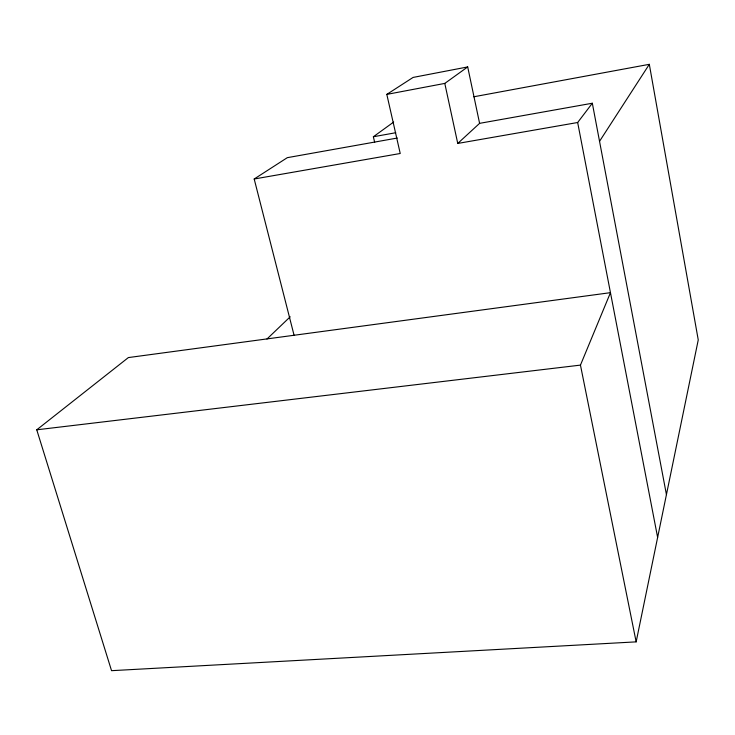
<?xml version="1.0" encoding="UTF-8"?>
<svg xmlns="http://www.w3.org/2000/svg" width="735" height="735" viewBox="0 0 735 735"><rect width="100%" height="100%" fill="white"/><g stroke="black" fill="none" stroke-linecap="round" stroke-linejoin="round"><path stroke-width="1.1" d="M636.152 641.866L580.457 365.111L610.463 292.668L128.368 357.577L36.75 429.81L111.545 670.678L636.152 641.866L698.25 339.919L649.317 64.322L473.799 96.781M599.539 141.313L649.317 64.322M457.749 143.444L479.597 123.351L467.699 66.931L444.794 83.413L457.749 143.444L577.664 122.506L592.327 103.231L666.434 494.627M266.98 339.01L290.206 316.785M374.657 142.351L373.362 136.756L393.666 122.056M294.073 335.261L254.191 179L400.226 153.496L386.812 94.392L413.079 77.432L467.699 66.931M254.191 179L287.312 157.667L397.313 138.033M386.812 94.392L444.794 83.413M373.362 136.756L395.742 132.732M479.597 123.351L592.327 103.231M36.75 429.81L580.457 365.111M577.664 122.506L657.632 537.432"/></g></svg>
